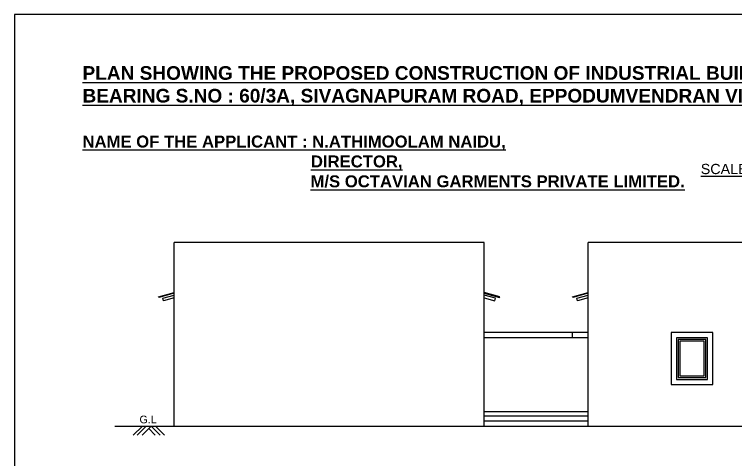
# Model space of a CAD drawing. Header units: metres. Extents: x 3715 to 4596, y 2418 to 2709.
# Drawn here: x 4028.15 to 4049.3, y 2562.47 to 2575.53 of the extents above; entities that cross this region are included whole.
import ezdxf

# ---------------------------------------------------------------- set-up
doc = ezdxf.new("R2010")
doc.units = ezdxf.units.M
doc.header["$MEASUREMENT"] = 0
doc.styles.get("Standard").update_dxf_attribs({"font": 'arial.ttf'})

msp = doc.modelspace()

# ---------------------------------------------------------------- linework, layer by layer
for p, q in [((4032.83109, 2563.44847, 0), (4032.83109, 2568.83277, 0)), ((4041.92429, 2568.83277), (4032.83109, 2568.83277)), ((4041.92429, 2563.44847, 0), (4041.92429, 2568.83277, 0)), ((4044.97229, 2563.44847), (4044.97229, 2568.83277)), ((4070.57549, 2568.83277), (4044.97229, 2568.83277)), ((4044.51509, 2566.19167), (4041.92429, 2566.19167, 0)), ((4044.51509, 2566.03927), (4044.51509, 2566.19167)), ((4044.97229, 2566.19167), (4044.51509, 2566.19167)), ((4044.51509, 2566.03927), (4041.92429, 2566.03927, 0)), ((4044.97229, 2566.03927), (4044.51509, 2566.03927)), ((4041.92429, 2563.88027), (4044.97229, 2563.88027)), ((4041.92429, 2563.75327), (4044.97229, 2563.75327)), ((4031.09464, 2563.44847), (4071.91993, 2563.44847)), ((4041.92429, 2563.60087), (4044.97229, 2563.60087))]:
    msp.add_line(p, q)
at = {"lineweight": 25}
for p, q in [((4031.90298, 2563.44847), (4031.63471, 2563.18019)), ((4032.01448, 2563.44847), (4031.74621, 2563.18019)), ((4032.28995, 2563.44847), (4032.55417, 2563.18425)), ((4032.08738, 2563.37556), (4032.27869, 2563.18425))]:
    msp.add_line(p, q, dxfattribs=at)
at = {"ltscale": 0.1}
msp.add_lwpolyline([(4028.15012, 2494.21817), (4146.15012, 2494.21817), (4146.15012, 2575.52744), (4028.15012, 2575.52744)], close=True, dxfattribs=at)
for points in [[(4032.83109, 2567.34679), (4032.3809, 2567.21737), (4032.37389, 2567.24178), (4032.83109, 2567.37322)], [(4032.83109, 2567.21465), (4032.52035, 2567.12531), (4032.4993, 2567.19855), (4032.83109, 2567.29394)], [(4041.92429, 2567.34679), (4042.37447, 2567.21737), (4042.38149, 2567.24178), (4041.92429, 2567.37322)], [(4041.92429, 2567.21465), (4042.23502, 2567.12531), (4042.25607, 2567.19855), (4041.92429, 2567.29394)], [(4044.97229, 2567.34679), (4044.5221, 2567.21737), (4044.51509, 2567.24178), (4044.97229, 2567.37322)], [(4044.97229, 2567.21465), (4044.66155, 2567.12531), (4044.6405, 2567.19855), (4044.97229, 2567.29394)]]:
    msp.add_lwpolyline(points)
for points in [[(4047.41069, 2564.66767), (4048.62989, 2564.66767), (4048.62989, 2566.19167), (4047.41069, 2566.19167)], [(4047.56309, 2564.82007), (4048.47749, 2564.82007), (4048.47749, 2566.03927), (4047.56309, 2566.03927)], [(4047.61389, 2564.87087), (4048.42669, 2564.87087), (4048.42669, 2565.98847), (4047.61389, 2565.98847)], [(4047.66469, 2564.92167), (4048.37589, 2564.92167), (4048.37589, 2565.93767), (4047.66469, 2565.93767)]]:
    msp.add_lwpolyline(points, close=True)
at = {"lineweight": 25}
msp.add_lwpolyline([(4032.4245, 2563.18425), (4032.16029, 2563.44847), (4031.89202, 2563.18019)], dxfattribs=at)

# ---------------------------------------------------------------- texts
msp.add_text('G.L', height=0.223783, dxfattribs=at).set_placement((4031.8173, 2563.5308))
at = {"attachment_point": 1}
for s, width, heights, insert, char_height in [("\\A1;{\\fArial|b1|i0|c0|p34;\\LPLAN SHOWING THE PROPOSED CONSTRUCTION OF INDUSTRIAL BUILDING FOR 'M/S OCTAVIAN GARMENTS PVT. LTD' & PROPOSED INSTALLATION OF 377.0 HP ELC. MOTOR  \\PBEARING S.NO : 60/3A, SIVAGNAPURAM ROAD, EPPODUMVENDRAN VILLAGE & PANCHAYAT, OTTAPIDARAM TALUK.\\H1.44331x; }", 89.0725229, [0], (4030.14598, 2574.00962), 0.4), ('{\\LSCALE - 1:100}', 4.134936, [0.87063], (4048.27607, 2571.14242), 0.3)]:
    msp.add_mtext_dynamic_manual_height_columns(s, width=width, gutter_width=1, heights=heights, dxfattribs=dict(at, insert=insert, char_height=char_height))
at = {"insert": (4030.14598, 2571.97238), "char_height": 0.35, "width": 20.1821066, "attachment_point": 1}
msp.add_mtext('\\A1;{\\fArial|b1|i0|c0|p34;\\LNAME OF THE APPLICANT : N.ATHIMOOLAM NAIDU, \\P}^I                                       {\\fArial|b1|i0|c0|p34;\\LDIRECTOR,\\P}^I^I^I^I        {\\fArial|b1|i0|c0|p34;\\LM/S OCTAVIAN GARMENTS PRIVATE LIMITED.}', dxfattribs=at)

doc.saveas('drawing.dxf')
